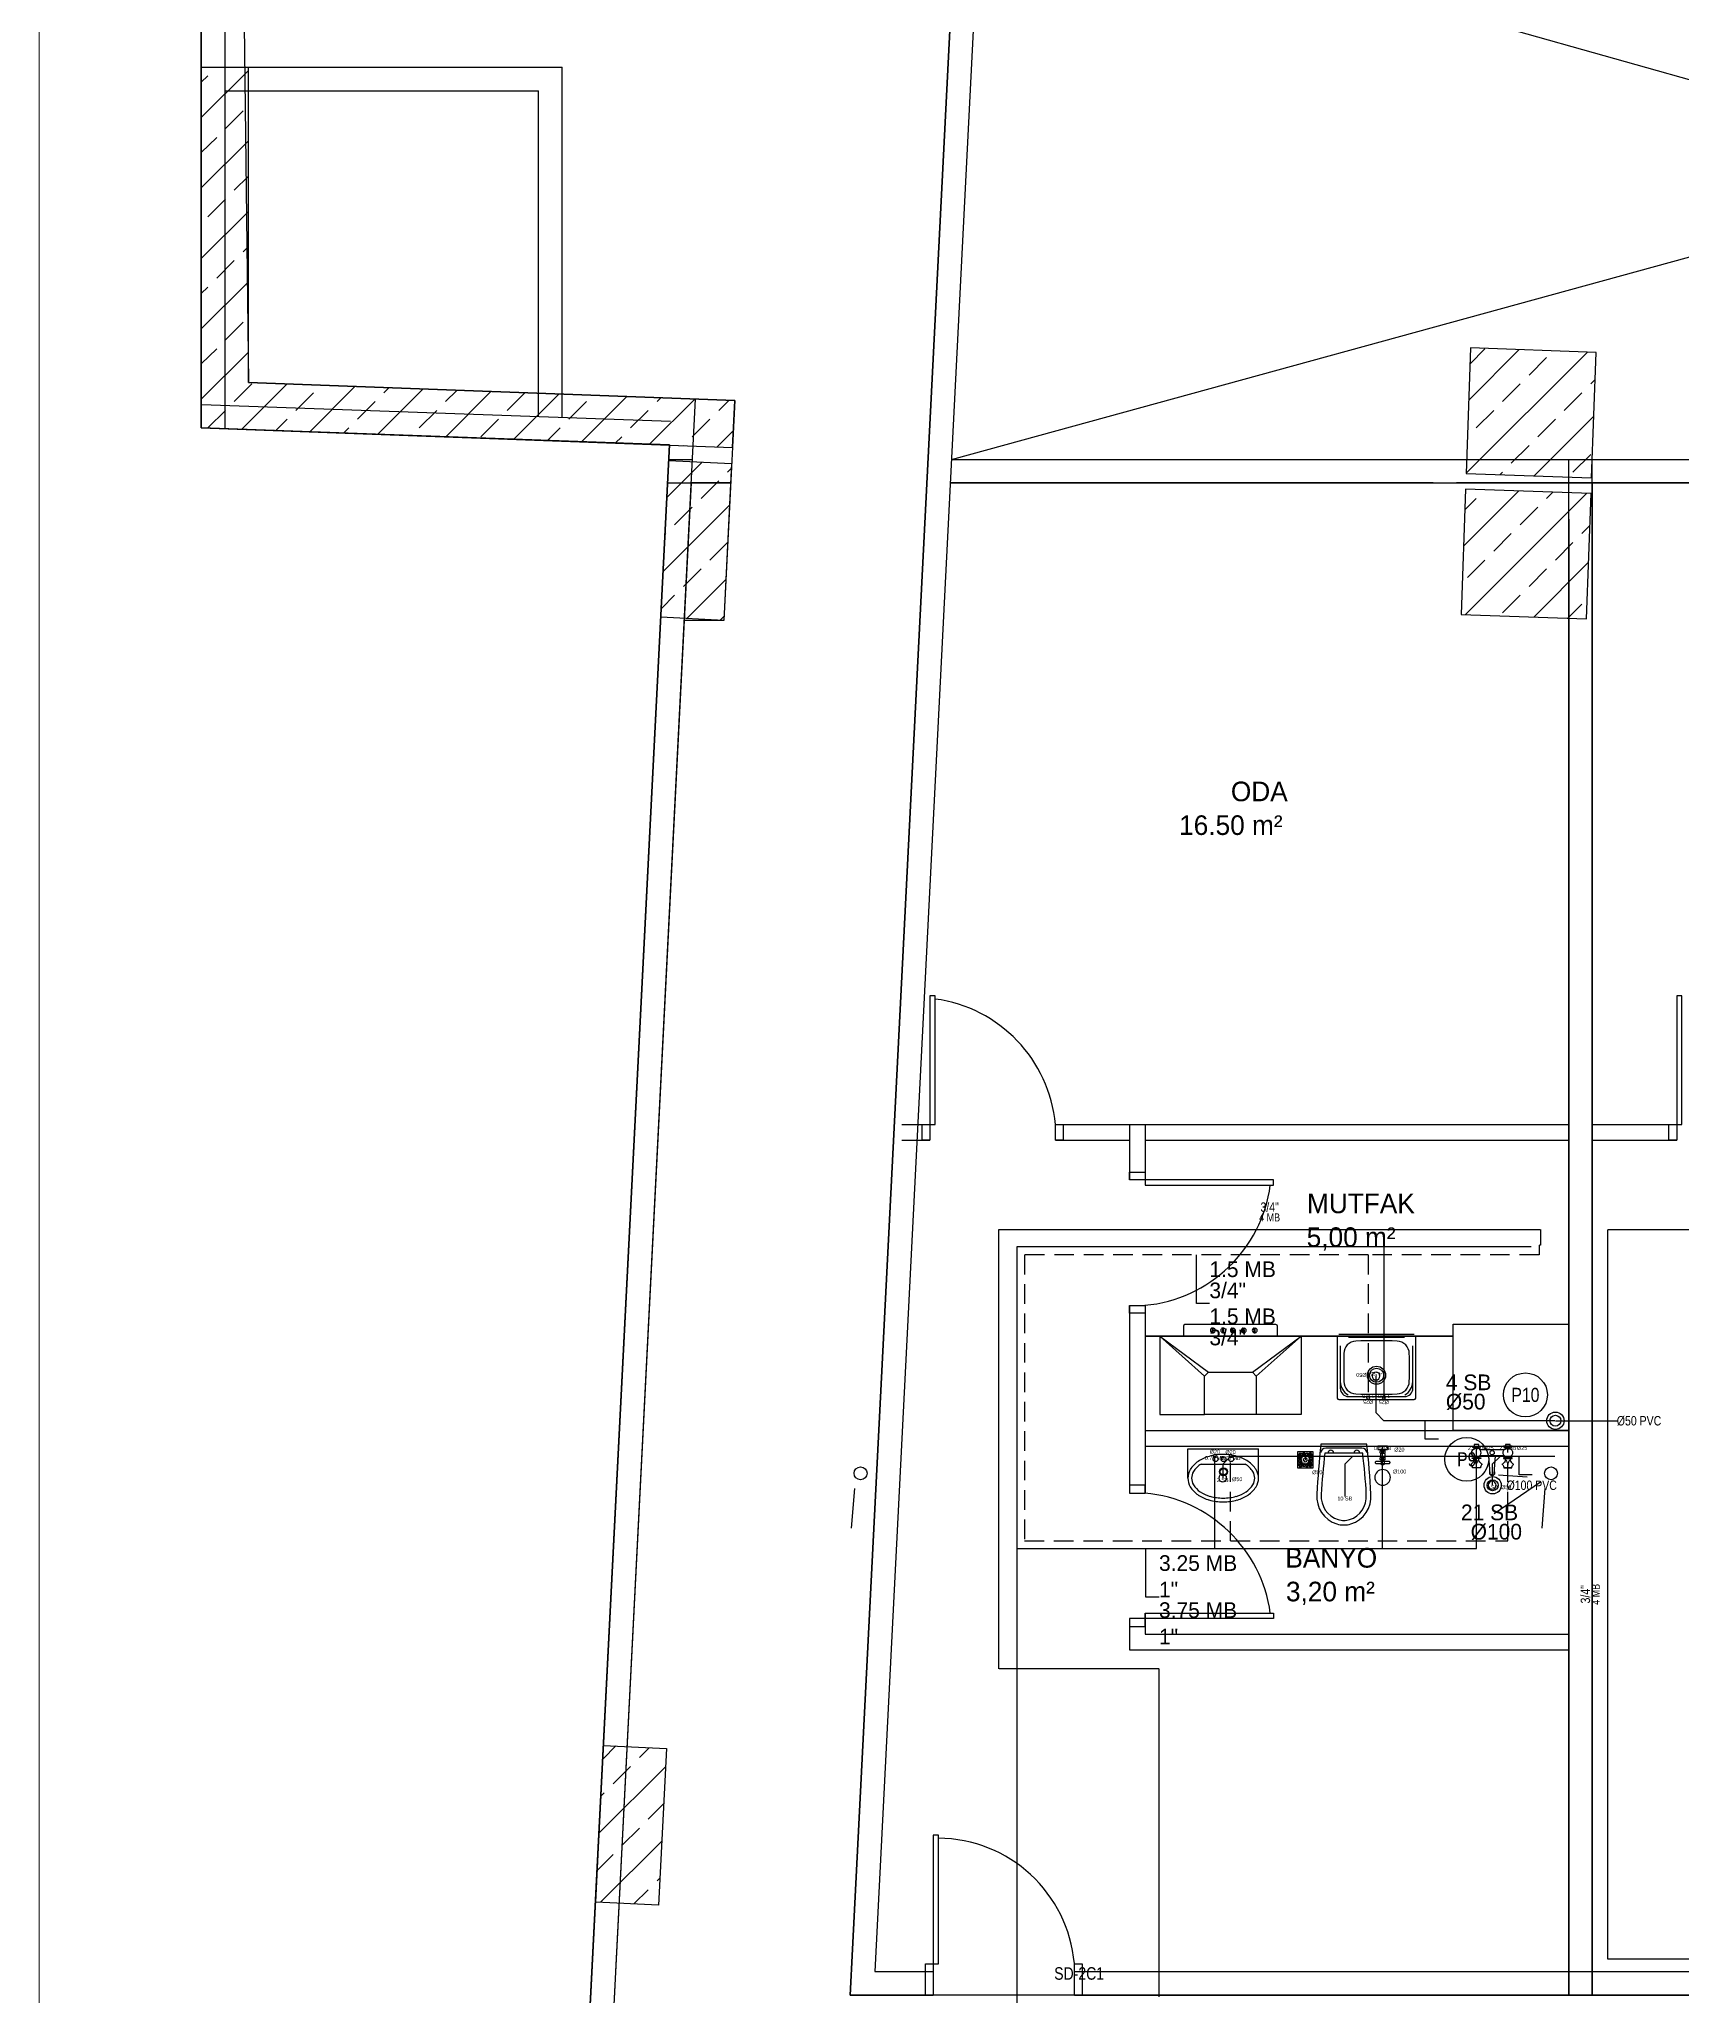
# Model space of a CAD drawing. Header units: centimetres. Extents: x 247996 to 315152, y -468471 to -440326.
# Drawn here: x 256625 to 257672, y -444081 to -442834 of the extents above; entities that cross this region are included whole.
import ezdxf
from ezdxf.enums import TextEntityAlignment as Align

# ---------------------------------------------------------------- set-up
doc = ezdxf.new("R2010")
doc.units = ezdxf.units.CM
doc.linetypes.add('0', pattern=[500, 500])
doc.linetypes.add('BASMA HATTI', pattern=[0.375, 0.25, -0.125])
for name, color, linetype, lineweight in [('SCOTT-ANTED', 144, 'CONTINUOUS', 0), ('SCOTT-MTY-PISSU-BORU-TAVANDAN', 6, 'PISSU HATTI', 30), ('SCOTT-MTY-PISSU-CAP', 211, 'CONTINUOUS', 30), ('SCOTT-MTY-SICAKSU-BORU', 1, 'BASMA HATTI', 30), ('SCOTT-MTY-SOGUKSU-BORU', 5, '0', 30), ('SCOTT-MTY-TEMIZSU-CAP', 101, 'CONTINUOUS', 30)]:
    doc.layers.add(name, color=color, linetype=linetype, lineweight=lineweight)
for name, color, linetype in [('SCOTT-MD-YUK-BIRIMI', 7, 'CONTINUOUS'), ('SCOTT-MKDU0', 50, 'CONTINUOUS'), ('SCOTT-MTY-PISSU-KOLON', 211, 'Continuous'), ('SCOTT-MTY-PISSU-KOLONNO', 211, 'Continuous'), ('SCOTT-MTY-SAYAC', 3, 'Continuous'), ('SCOTT-MTY-TEFRIS', 15, 'CONTINUOUS'), ('SCOTT-MTY-VANA', 1, 'Continuous'), ('SCOTT-MTY-YUK-BIRIMI', 7, 'CONTINUOUS')]:
    doc.layers.add(name, color=color, linetype=linetype)
doc.styles.add('CAP', font='wturkce.SHX', dxfattribs={"width": 0.65})
doc.styles.add('MtXpl_Comic_Sans_MS', font='comic.ttf')
doc.styles.add('MTY_CAP', font='wturkce.SHX', dxfattribs={"width": 0.65})
doc.styles.add('ROTAS', font='arial.ttf')
doc.linetypes.add('PISSU HATTI', pattern='A,0.5,0.5,["(",Standard,S=0.1,R=0,X=-0.01,Y=-0.036],-0.05', length=0.9)

# ---------------------------------------------------------------- blocks, each defined once
blk = doc.blocks.new('T-KOLON-P')
for radius in [5.5, 3.5]:
    blk.add_circle((0, 0), radius)
blk = doc.blocks.new('SUZGEC1')
at = {"layer": 'SCOTT-MTY-TEFRIS'}
blk.add_lwpolyline([(-5, -5), (-5, 5), (5, 5), (5, -5)], close=True, dxfattribs=at)
for points in [[(-4.3, 3.9), (-2, 1.5, 0.029484), (-2.2, 1.3), (-4.3, 2.5)], [(-2.5, 0.3), (-4.3, 0.3), (-4.3, 1.7), (-2.4, 0.7, 0.032775)], [(-3.9, 4.3), (-2.5, 4.3), (-1.3, 2.2, 0.029484), (-1.5, 2)], [(-0.7, 2.4, -0.032775), (-0.3, 2.5), (-0.3, 4.3), (-1.7, 4.3)], [(0.3, 2.5), (0.3, 4.3), (1.7, 4.3), (0.7, 2.4, 0.032775)], [(1.3, 2.2), (2.5, 4.3), (3.9, 4.3), (1.5, 2, 0.029484)], [(4.3, 3.9), (2, 1.5, -0.029484), (2.2, 1.3), (4.3, 2.5)], [(4.3, 0.3), (4.3, 1.7), (2.4, 0.7, -0.032775), (2.5, 0.3)], [(-2.5, -0.3), (-4.3, -0.3), (-4.3, -1.7), (-2.4, -0.7, -0.032775)], [(-4.3, -3.9), (-2, -1.5, -0.029484), (-2.2, -1.3), (-4.3, -2.5)], [(-3.9, -4.3), (-2.5, -4.3), (-1.3, -2.2, -0.029484), (-1.5, -2)], [(-0.3, -4.3), (-1.7, -4.3), (-0.7, -2.4, 0.032775), (-0.3, -2.5)], [(0.3, -2.5), (0.3, -4.3), (1.7, -4.3), (0.7, -2.4, -0.032775)], [(2.5, -4.3), (1.3, -2.2, 0.029484), (1.5, -2), (3.9, -4.3)], [(4.3, -2.5), (4.3, -3.9), (2, -1.5, 0.029484), (2.2, -1.3)], [(4.3, -0.3), (4.3, -1.7), (2.4, -0.7, 0.032775), (2.5, -0.3)]]:
    blk.add_lwpolyline(points, format="xyb", close=True, dxfattribs=at)
blk.add_circle((0, 0), 1.25, dxfattribs=at)
at = {"layer": 'SCOTT-MD-YUK-BIRIMI', "color": 6, "style": 'CAP'}
blk.add_attdef('PS', text='', height=2.5, dxfattribs=at).set_placement((0, 0), align=Align.CENTER)
blk.add_attdef('PSCP', (4.3, 6.7), '', height=2.5, dxfattribs=at)
blk = doc.blocks.new('EVIYE1')
at = {"layer": 'SCOTT-MTY-TEFRIS', "color": 6}
blk.add_circle((0, 15), 2.5, dxfattribs=at)
at = {"layer": 'SCOTT-MTY-TEFRIS', "color": 3, "ltscale": 10}
blk.add_circle((-5, 1), 1, dxfattribs=at)
at = {"layer": 'SCOTT-MTY-TEFRIS', "color": 1, "ltscale": 10}
blk.add_circle((5, 1), 1, dxfattribs=at)
at = {"layer": 'SCOTT-MD-YUK-BIRIMI', "color": 6, "style": 'CAP'}
blk.add_attdef('PS', text='', height=2.5, dxfattribs=at).set_placement((0, 15), align=Align.CENTER)
blk.add_attdef('PSCP', (6.1, 14.5), '', height=2.5, dxfattribs=at)
at = {"layer": 'SCOTT-MD-YUK-BIRIMI', "color": 3, "style": 'CAP'}
for tag, p in [('SO', (-5, 1)), ('SOCP', (-5, -3))]:
    blk.add_attdef(tag, text='', height=2.5, dxfattribs=at).set_placement(p, align=Align.CENTER)
at = {"layer": 'SCOTT-MD-YUK-BIRIMI', "color": 1, "style": 'CAP'}
for tag, p in [('SC', (5, 1)), ('SCCP', (5, -2.8))]:
    blk.add_attdef(tag, text='', height=2.5, dxfattribs=at).set_placement(p, align=Align.CENTER)
blk = doc.blocks.new('KLOZET1')
at = {"layer": 'SCOTT-MTY-TEFRIS', "color": 15}
blk.add_lwpolyline([(-3.9, 11.4, 0.414214), (-4.5, 10.8), (-4.5, 10.3, 0.414214), (-3.9, 9.7), (3.9, 9.7, 0.414214), (4.5, 10.3), (4.5, 10.8, 0.414214), (3.9, 11.4)], format="xyb", close=True, dxfattribs=at)
for points in [[(3, 0), (-3, 0), (-3, 2.3), (3, 2.3)], [(-0.8, 11.5), (0.8, 11.5), (0.8, 12), (-0.8, 12)], [(-0.8, 8.9), (0.8, 8.9), (0.8, 9.7), (-0.8, 9.7)]]:
    blk.add_lwpolyline(points, close=True, dxfattribs=at)
for points in [[(-1.6, 8.6), (-1.6, 7.5)], [(-1.6, 4.4), (-1.6, 3.4)], [(-1.3, 3.2), (-1.3, 2.3), (1.4, 2.3), (1.4, 3.2)], [(-1.2, 7.2), (-1.2, 4.8)], [(1.1, 8.9), (-1.1, 8.9)], [(-1.1, 7.3), (1.1, 7.3)], [(1.1, 4.7), (-1.1, 4.7)], [(-1.1, 3.1), (1.1, 3.1)], [(-0.5, 8.6), (-0.5, 7.5)], [(-0.5, 4.4), (-0.5, 3.4)], [(0.6, 8.6), (0.6, 7.5)], [(0.6, 4.4), (0.6, 3.4)], [(1.3, 4.8), (1.3, 5.2), (1.3, 7.2)], [(1.7, 8.6), (1.7, 7.5)], [(1.7, 4.4), (1.7, 3.4)]]:
    blk.add_lwpolyline(points, dxfattribs=at)
at = {"layer": 'SCOTT-MTY-TEFRIS', "color": 15, "elevation": 0}
for points in [[(-1, 10.3), (-1, 10.8, -0.414214), (-0.4, 11.4)], [(1, 10.3), (1, 10.8, 0.414214), (0.4, 11.4)]]:
    blk.add_lwpolyline(points, format="xyb", dxfattribs=at)
at = {"layer": 'SCOTT-MTY-TEFRIS', "color": 6}
blk.add_circle((0, 20), 5, dxfattribs=at)
at = {"layer": 'SCOTT-MTY-TEFRIS', "color": 15}
for centre, radius, start, end in [((-1.1, 8.1), 0.734, 41.7592, 138.241), ((-1.1, 8), 0.734, 221.7593, 318.2408), ((-1.1, 4), 0.734, 41.7592, 138.241), ((-1.1, 3.8), 0.734, 221.7593, 318.2408), ((-0.4, 10.3, 0), 0.641, 179.9998, 270.0001), ((0, 8.1), 0.734, 41.7592, 138.241), ((0, 8), 0.734, 221.7593, 318.2408), ((0, 4), 0.734, 41.7592, 138.241), ((0, 3.8), 0.734, 221.7593, 318.2408), ((0.4, 10.3, 0), 0.641, 270.0001, 0), ((1.1, 8.1), 0.734, 41.7592, 138.241), ((1.1, 8), 0.734, 221.7593, 318.2408), ((1.1, 4), 0.734, 41.7592, 138.241), ((1.1, 3.8), 0.734, 221.7593, 318.2408)]:
    blk.add_arc(centre, radius, start, end, dxfattribs=at)
at = {"layer": 'SCOTT-MD-YUK-BIRIMI', "color": 6, "style": 'CAP'}
blk.add_attdef('PS', text='', height=2.5, dxfattribs=at).set_placement((0, 20), align=Align.CENTER)
blk.add_attdef('PSCP', (6.6, 15.1), '', height=2.5, dxfattribs=at)
at = {"layer": 'SCOTT-MD-YUK-BIRIMI', "color": 3, "style": 'CAP'}
blk.add_attdef('SO', text='', height=2.5, dxfattribs=at).set_placement((0, 0.1), align=Align.CENTER)
blk.add_attdef('SOCP', (7.4, 1.1), '', height=2.5, dxfattribs=at)
blk = doc.blocks.new('LAVABO1')
at = {"layer": 'SCOTT-MTY-TEFRIS', "color": 6}
blk.add_circle((0, 15), 2.5, dxfattribs=at)
at = {"layer": 'SCOTT-MTY-TEFRIS', "color": 3, "ltscale": 10}
blk.add_circle((-5, 1), 1, dxfattribs=at)
at = {"layer": 'SCOTT-MTY-TEFRIS', "color": 1, "ltscale": 10}
blk.add_circle((5, 1), 1, dxfattribs=at)
at = {"layer": 'SCOTT-MD-YUK-BIRIMI', "color": 6, "style": 'CAP'}
blk.add_attdef('PS', text='', height=2.5, dxfattribs=at).set_placement((0, 15), align=Align.CENTER)
blk.add_attdef('PSCP', (6.1, 14.5), '', height=2.5, dxfattribs=at)
at = {"layer": 'SCOTT-MD-YUK-BIRIMI', "color": 3, "style": 'CAP'}
for tag, p in [('SO', (-5, 1)), ('SOCP', (-5, -3))]:
    blk.add_attdef(tag, text='', height=2.5, dxfattribs=at).set_placement(p, align=Align.CENTER)
at = {"layer": 'SCOTT-MD-YUK-BIRIMI', "color": 1, "style": 'CAP'}
for tag, p in [('SC', (5, 1)), ('SCCP', (5, -2.8))]:
    blk.add_attdef(tag, text='', height=2.5, dxfattribs=at).set_placement(p, align=Align.CENTER)
blk = doc.blocks.new('DUS TEKNESI1')
at = {"layer": 'SCOTT-MTY-TEFRIS'}
for points in [[(-10, 13.9), (-10, 12.2, -0.146062), (-11.3, 8.9, 0.113221), (-13.3, 11.5, -0.416893), (-13.3, 12)], [(-6.7, 12, -0.17585), (-7.5, 13.9), (-12.5, 13.9, -0.17585), (-13.3, 12)], [(0, 18.4), (-0.6, 18.4, 0.391322), (-1.3, 17.8), (-2.2, 6.3)], [(0, 18.4), (0.6, 18.4, -0.391322), (1.3, 17.8), (2.2, 6.3)], [(6.7, 12, 0.17585), (7.5, 13.9), (12.5, 13.9, 0.17585), (13.3, 12)], [(10, 13.9), (10, 12.2, 0.146062), (11.3, 8.9, -0.113221), (13.3, 11.5)], [(-12.8, 0.5), (-12.8, 0), (-10, 0), (-7.2, 0), (-7.2, 0.5, 0.153746), (-12.8, 0.5), (-10, 0.5), (-7.2, 0.5)], [(-8.6, 6.9, -0.601952), (-8.6, 1.6), (-8.6, 0.8)], [(8.6, 6.9, 0.601952), (8.6, 1.6), (11.4, 1.6, 0.601952), (11.4, 6.9)], [(12.8, 0.5), (12.8, 0), (10, 0), (7.2, 0), (7.2, 0.5, -0.153746), (12.8, 0.5), (10, 0.5), (7.2, 0.5)]]:
    blk.add_lwpolyline(points, format="xyb", dxfattribs=at)
for points in [[(-12.8, 7.5), (-10, 7.5), (-7.2, 7.5), (-7.2, 8), (-10, 8), (-12.8, 8)], [(-8.6, 0), (-8.6, -1), (-11.4, -1), (-11.4, 0)], [(12.8, 7.5), (10, 7.5), (7.2, 7.5), (7.2, 8), (10, 8), (12.8, 8)], [(11.4, 0), (11.4, -1), (8.6, -1), (8.6, 0)]]:
    blk.add_lwpolyline(points, close=True, dxfattribs=at)
for points in [[(-11.6, 9.5), (-11.6, 8)], [(-11.4, 7.5), (-11.4, 6.9), (-8.6, 6.9)], [(-8.6, 1.6), (-11.4, 1.6), (-11.4, 0.8)], [(-8.6, 7.5), (-8.6, 6.9)], [(-8.4, 9.5), (-8.4, 8)], [(7.8, 6.3), (-7.8, 6.3)], [(-7.8, 2.3), (7.8, 2.3)], [(8.4, 9.5), (8.4, 8)], [(11.4, 7.5), (11.4, 6.9), (8.6, 6.9)], [(8.6, 7.5), (8.6, 6.9)], [(8.6, 1.6), (8.6, 0.8)], [(11.4, 1.6), (11.4, 0.8)], [(11.6, 9.5), (11.6, 8)]]:
    blk.add_lwpolyline(points, dxfattribs=at)
at = {"layer": 'SCOTT-MTY-TEFRIS', "color": 6}
blk.add_circle((0, 25), 2.5, dxfattribs=at)
at = {"layer": 'SCOTT-MTY-TEFRIS'}
for centre, radius, start, end in [((-10, 2.2), 11.8, 79.4131, 100.5868), ((0, 17.2), 1.6, 330.6975, 209.3026), ((10, 2.2), 11.8, 79.4131, 100.5868), ((-10, 4.3), 2.96, 117.9084, 242.0919), ((-3.8, 12.8), 6.25, 185.208, 218.4476), ((-2, 5.9), 7.27, 130.2551, 156.0938), ((-6.9, 11.7), 0.344, 310.5655, 41.0891), ((0, 4.3), 1.37, 90.0002, 270.0001), ((0, 4.3), 1.37, 270.0001, 90.0002), ((6.9, 11.7), 0.344, 138.9108, 229.4346), ((2, 5.9), 7.27, 23.9063, 49.7447), ((3.8, 12.8), 6.25, 321.5525, 354.7921), ((13.1, 11.7), 0.344, 310.5655, 41.0891)]:
    blk.add_arc(centre, radius, start, end, dxfattribs=at)
at = {"layer": 'SCOTT-MD-YUK-BIRIMI', "color": 6, "style": 'CAP'}
blk.add_attdef('PS', text='', height=2.5, dxfattribs=at).set_placement((0, 25), align=Align.CENTER)
blk.add_attdef('PSCP', (5.6, 25), '', height=2.5, dxfattribs=at)
at = {"layer": 'SCOTT-MD-YUK-BIRIMI', "color": 3, "style": 'CAP'}
blk.add_attdef('SO', text='', height=2.5, dxfattribs=at).set_placement((-10, 0), align=Align.CENTER)
blk.add_attdef('SOCP', (-5.6, 0), '', height=2.5, dxfattribs=at)
at = {"layer": 'SCOTT-MD-YUK-BIRIMI', "color": 1, "style": 'CAP'}
blk.add_attdef('SC', text='', height=2.5, dxfattribs=at).set_placement((10, 0), align=Align.CENTER)
blk.add_attdef('SCCP', (15.9, 0), '', height=2.5, dxfattribs=at)
blk = doc.blocks.new('MTY-PIS SU CAP SB')
at = {"layer": 'SCOTT-MTY-PISSU-CAP'}
for p, q in [((0.83, 1.17), (0, 1.17)), ((0, 1.17), (0, 0))]:
    blk.add_line(p, q, dxfattribs=at)
at = {"layer": 'SCOTT-MTY-PISSU-CAP', "style": 'MTY_CAP', "width": 0.65}
blk.add_attdef('PSCP', text='', height=1, dxfattribs=at).set_placement((0.83, 1.79), align=Align.MIDDLE_LEFT)
at = {"layer": 'SCOTT-MTY-YUK-BIRIMI', "color": 211, "style": 'MTY_CAP', "width": 0.65}
blk.add_attdef('PS', text='', height=1, dxfattribs=at).set_placement((0.83, 0.57), align=Align.MIDDLE_LEFT)
blk = doc.blocks.new('MTY-TEMIZ SU CAP MB')
at = {"layer": 'SCOTT-MTY-TEMIZSU-CAP'}
for p, q in [((0.83, 3.1), (0, 3.1)), ((0, 3.1), (0, 0))]:
    blk.add_line(p, q, dxfattribs=at)
at = {"layer": 'SCOTT-MTY-TEMIZSU-CAP', "style": 'MTY_CAP', "width": 0.65}
for tag, p in [('SOCP', (0.83, 5.42)), ('SCCP', (0.83, 2.42))]:
    blk.add_attdef(tag, text='', height=1, dxfattribs=at).set_placement(p, align=Align.MIDDLE_LEFT)
at = {"layer": 'SCOTT-MTY-YUK-BIRIMI', "color": 101, "style": 'MTY_CAP', "width": 0.65}
for tag, p in [('SO', (0.83, 3.92)), ('SC', (0.83, 0.92))]:
    blk.add_attdef(tag, text='', height=1, dxfattribs=at).set_placement(p, align=Align.MIDDLE_LEFT)

msp = doc.modelspace()

# ---------------------------------------------------------------- linework, layer by layer
at = {"layer": 'SCOTT-ANTED'}
msp.add_line((256625.4, -440326.5), (256625.4, -447826.5), dxfattribs=at)
at = {"layer": 'SCOTT-MKDU0', "color": 8, "ltscale": 0.03}
for p, q in [((256728.6, -440508.2), (256728.6, -443082.1)), ((256728.6, -443082.1), (256728.6, -440508.2)), ((256743.6, -440523.2), (256743.6, -443082.1)), ((256743.8, -441742.1), (256758.7, -443053.2)), ((257210.5, -442732.1), (257142.1, -444081)), ((257142.1, -444081), (257210.5, -442732.1)), ((257225.5, -442732.1), (257157.9, -444066)), ((257206.8, -443102.1), (258555.5, -442732.1)), ((258535.2, -443102.1), (257225.5, -442732.9)), ((256758.7, -442852.3), (256728.7, -442852.3)), ((256728.7, -442852.3), (256728.7, -443082.1)), ((256728.7, -442884.2), (256758.7, -442854.2)), ((256728.7, -442861.7), (256732.9, -442857.6)), ((256743.6, -442852.1), (256958.6, -442852.1)), ((256758.7, -443053.2), (256758.7, -442852.3)), ((256958.6, -443075.3), (256958.6, -442852.1)), ((256743.6, -442867.1), (256943.6, -442867.1)), ((256943.6, -443074.8), (256943.6, -442867.1)), ((256744.1, -442891.3), (256755.3, -442880)), ((256728.7, -442906.6), (256738.5, -442896.9)), ((256728.7, -442929.1), (256758.7, -442899.1)), ((256749.7, -442930.5), (256758.7, -442921.5)), ((256728.7, -442974), (256758.7, -442944)), ((256732.9, -442947.4), (256744.1, -442936.2)), ((256755.3, -442969.8), (256758.7, -442966.4)), ((256738.5, -442986.7), (256749.7, -442975.4)), ((256728.7, -443018.9), (256758.7, -442988.9)), ((256728.7, -442996.4), (256732.9, -442992.3)), ((256744.1, -443026), (256755.3, -443014.7)), ((256728.7, -443041.3), (256738.5, -443031.6)), ((257537.6, -443031), (257534.7, -443111)), ((257536.4, -443064.4), (257568.6, -443032.1)), ((257537.2, -443041.1), (257546.7, -443031.6)), ((257617.5, -443033.9), (257537.6, -443031)), ((256728.7, -443063.8), (256758.7, -443033.8)), ((257534.7, -443110.9), (257612, -443033.7)), ((257574.8, -443048.4), (257586, -443037.2)), ((257614.6, -443113.8), (257617.5, -443033.9)), ((256749.7, -443065.2), (256760.9, -443054)), ((256754.4, -443083.1), (256783.3, -443054.1)), ((257068.7, -443064.6), (256758.7, -443053.2)), ((256758.7, -443053.2), (257068.7, -443064.6)), ((256797.7, -443084.7), (256826.6, -443055.7)), ((256841, -443086.3), (256869.9, -443057.3)), ((256845.1, -443059.6), (256848.3, -443056.5)), ((257557.9, -443065.2), (257569.2, -443054)), ((257614.1, -443054), (257616.9, -443051.2)), ((256729.1, -443067.1), (257027.8, -443077.8)), ((256789, -443070.9), (256800.2, -443059.6)), ((256828.3, -443076.5), (256839.5, -443065.2)), ((256884.3, -443087.9), (256913.2, -443058.9)), ((256884.4, -443065.2), (256891.6, -443058.1)), ((257043.5, -443063.7), (256920.6, -445487.2)), ((256923.7, -443070.9), (256934.9, -443059.7)), ((256927.6, -443089.4), (256956.5, -443060.5)), ((256963, -443076.5), (256974.2, -443065.2)), ((256970.9, -443091), (256999.8, -443062.1)), ((257014.2, -443092.6), (257043.1, -443063.7)), ((257019.1, -443065.2), (257021.5, -443062.9)), ((257058.4, -443070.9), (257064.8, -443064.5)), ((257068.7, -443064.6), (257061.6, -443204.7)), ((257067.2, -443094.6), (257068.7, -443064.6)), ((257597.2, -443070.9), (257608.4, -443059.6)), ((256728.6, -443082.1), (257027, -443092.8)), ((257027, -443092.8), (256728.6, -443082.1)), ((256728.7, -443082.1), (257067.2, -443094.6)), ((256732.9, -443082.1), (256744.1, -443070.9)), ((256776, -443083.9), (256783.4, -443076.5)), ((256819.3, -443085.5), (256822.7, -443082.1)), ((256867.6, -443082.1), (256878.8, -443070.9)), ((256906.9, -443087.7), (256918.1, -443076.5)), ((256949.2, -443090.2), (256957.4, -443082.1)), ((257002.3, -443082.1), (257013.5, -443070.9)), ((257041.6, -443087.7), (257052.8, -443076.5)), ((257541.1, -443082.1), (257552.3, -443070.9)), ((257578, -443112.5), (257616, -443074.5)), ((257580.4, -443087.7), (257591.6, -443076.5)), ((257027, -443092.8), (256840, -446781.3)), ((256840, -446781.3), (257027, -443092.8)), ((256992.5, -443091.8), (256996.7, -443087.7)), ((257035.8, -443093.4), (257036, -443093.3)), ((257057.5, -443094.2), (257067.7, -443084)), ((257563.5, -443104.5), (257574.8, -443093.3)), ((257021.6, -443202.7), (257026.7, -443102.8)), ((257025.5, -443126.2), (257047.9, -443103.9)), ((257026.5, -443102.1), (257041.7, -443102.1)), ((257026.7, -443102.8), (257066.6, -443104.8)), ((257066.6, -443104.8), (257061.6, -443204.7)), ((257206.8, -443102.1), (258560, -443102.1)), ((257600.1, -444081), (257600.1, -443102.1)), ((257602.8, -443110.2), (257614.1, -443098.9)), ((257615.1, -444081), (257615.1, -443102.1)), ((257040.8, -443117.1), (256992.7, -444066)), ((257025.8, -443117.1), (257066, -443117.1)), ((257066, -443117.1), (257040.8, -443117.1)), ((257047.2, -443127), (257058.4, -443115.8)), ((257064, -443110.2), (257066.5, -443107.7)), ((257206, -443117.1), (258560.2, -443117.1)), ((257513.6, -443117.1), (257206, -443117.1)), ((258023.6, -443117.1), (257528.6, -443117.1)), ((257534.7, -443111), (257614.6, -443113.8)), ((257556.4, -443111.7), (257557.9, -443110.2)), ((257600.1, -444066), (257600.1, -443117.1)), ((257615.1, -443117.1), (257615.1, -444066)), ((257023.1, -443173.5), (257065.3, -443131.3)), ((257534.3, -443121), (257531.5, -443200.9)), ((257533, -443157.5), (257568.4, -443122.2)), ((257533.9, -443134.2), (257541.1, -443127)), ((257614.3, -443123.8), (257534.3, -443121)), ((257534.4, -443201), (257611.7, -443123.7)), ((257586, -443127), (257590, -443122.9)), ((257611.4, -443203.8), (257614.3, -443123.8)), ((257030.3, -443143.8), (257041.6, -443132.6)), ((257569.2, -443143.8), (257580.4, -443132.6)), ((257600.1, -443140.2), (257600.1, -444081)), ((257600.1, -443140.2), (257600.1, -444081)), ((257608.4, -443149.4), (257613.5, -443144.3)), ((257615.1, -443140.2), (257615.1, -444081)), ((257615.1, -443140.2), (257615.1, -444081)), ((257024.3, -443149.9), (257024.7, -443149.4)), ((257052.8, -443166.3), (257064, -443155.1)), ((257552.3, -443160.7), (257563.5, -443149.4)), ((257591.6, -443166.3), (257602.8, -443155.1)), ((257535.5, -443177.5), (257546.7, -443166.3)), ((257577.8, -443202.6), (257612.7, -443167.6)), ((257036, -443183.1), (257047.2, -443171.9)), ((257038, -443203.5), (257062.9, -443178.6)), ((257574.8, -443183.1), (257586, -443171.9)), ((257021.9, -443197.2), (257030.3, -443188.7)), ((257557.9, -443200), (257569.2, -443188.7)), ((257599.5, -443203.3), (257608.4, -443194.3)), ((257036.4, -443204.7), (256855.6, -446770.5)), ((257061.6, -443204.7), (257021.6, -443202.7)), ((257061.6, -443204.7), (257036.4, -443204.7)), ((257059.4, -443204.6), (257061.7, -443202.3)), ((257531.5, -443200.9), (257611.4, -443203.8)), ((257175.1, -443526), (257196.3, -443526)), ((257273, -443526), (257330.1, -443526)), ((257320.1, -443526), (257320.1, -443561.4)), ((257330.1, -443526), (257330.1, -443564.7)), ((257330.1, -443526.1), (257600.1, -443526.1)), ((257615.1, -443526), (257672.2, -443526)), ((257175.1, -443536), (257193, -443536)), ((257273, -443536), (257320.1, -443536)), ((257330.1, -443536.1), (257600.1, -443536.1)), ((257615.1, -443536), (257668.9, -443536)), ((257320.1, -443641.4), (257320.1, -443761)), ((257330.1, -443641.4), (257330.1, -443761)), ((257354.5, -443654.6), (257354.5, -443660.9)), ((257413.5, -443653.6), (257355.5, -443653.6)), ((257373, -443656.3), (257373, -443655.8)), ((257373.6, -443655.8), (257373, -443655.8)), ((257373.6, -443656.3), (257373.6, -443655.8)), ((257379.6, -443656.3), (257379.6, -443655.8)), ((257380.2, -443655.8), (257379.6, -443655.8)), ((257380.2, -443656.3), (257380.2, -443655.8)), ((257385.7, -443656.3), (257385.7, -443655.8)), ((257385.7, -443655.8), (257386.3, -443655.8)), ((257386.3, -443656.3), (257386.3, -443655.8)), ((257392.7, -443656.3), (257392.7, -443655.8)), ((257392.7, -443655.8), (257393.3, -443655.8)), ((257393.3, -443656.3), (257393.3, -443655.8)), ((257399.7, -443656.3), (257399.7, -443655.8)), ((257399.7, -443655.8), (257400.3, -443655.8)), ((257400.3, -443656.3), (257400.3, -443655.8)), ((257414.5, -443660.9), (257414.5, -443654.6)), ((257526.4, -443721), (257526.4, -443653.3)), ((257526.4, -443653.3), (257600.1, -443653.3)), ((257600.1, -443653.3), (257600.1, -443721)), ((257330.1, -443661), (257526.4, -443661)), ((257526.4, -443661), (257330.1, -443661)), ((257526.4, -443661), (257330.1, -443661)), ((257368, -443686.4), (257339.5, -443660.9)), ((257339.5, -443660.9), (257370.5, -443683.9)), ((257429.5, -443660.9), (257339.5, -443660.9)), ((257339.5, -443660.9), (257339.5, -443710.9)), ((257373, -443658.9), (257373, -443656.3)), ((257373, -443658.9), (257373.6, -443658.9)), ((257373.6, -443658.9), (257373.6, -443656.3)), ((257379.6, -443658.9), (257379.6, -443656.3)), ((257379.6, -443658.9), (257380.2, -443658.9)), ((257380.2, -443658.9), (257380.2, -443656.3)), ((257385.7, -443658.9), (257385.7, -443656.3)), ((257385.7, -443658.9), (257386.3, -443658.9)), ((257386.3, -443658.9), (257386.3, -443656.3)), ((257392.7, -443658.9), (257392.7, -443656.3)), ((257392.7, -443658.9), (257393.3, -443658.9)), ((257393.3, -443658.9), (257393.3, -443656.3)), ((257398.5, -443683.9), (257429.5, -443660.9)), ((257399.7, -443658.9), (257399.7, -443656.3)), ((257399.7, -443658.9), (257400.3, -443658.9)), ((257400.3, -443658.9), (257400.3, -443656.3)), ((257429.5, -443660.9), (257401, -443686.4)), ((257429.5, -443660.9), (257429.5, -443710.9)), ((257452.6, -443660.9), (257452.6, -443700.4)), ((257501.6, -443659.9), (257453.6, -443659.9)), ((257454.5, -443667.1), (257454.5, -443694.2)), ((257495.5, -443661.8), (257459.8, -443661.8)), ((257500.8, -443694.2), (257500.8, -443667.1)), ((257502.6, -443700.4), (257502.6, -443660.9)), ((257453.6, -443701.4), (257501.6, -443701.4)), ((257459.8, -443699.5), (257495.5, -443699.5)), ((257339.5, -443710.9), (257368, -443710.9)), ((257429.5, -443710.9), (257401, -443710.9)), ((257330.1, -443721), (257600.1, -443721)), ((257600.1, -443721), (257526.4, -443721)), ((257330.1, -443731), (257600.1, -443731)), ((257330.1, -443741), (257330.1, -443761)), ((257357.4, -443732.8), (257402.4, -443732.8)), ((257357.4, -443751.5), (257357.4, -443732.8)), ((257365.8, -443742.5), (257393.9, -443742.5)), ((257402.4, -443751.5), (257402.4, -443732.8)), ((257582.1, -443754.1), (257552.5, -443774.3)), ((257573.7, -443750.9), (257555.3, -443749.5)), ((257144.9, -443758), (257142.9, -443783.4)), ((257584.9, -443758), (257582.9, -443783.4)), ((257320.1, -443841), (257320.1, -443861)), ((257330.1, -443837.6), (257330.1, -443851)), ((257330.1, -443837.6), (257330.1, -443851)), ((257330.1, -443851), (257600.1, -443851)), ((257320.1, -443861), (257600.1, -443861)), ((257600.1, -443861), (257600.1, -444081)), ((257615.1, -443861), (257615.1, -444081)), ((256980.1, -444021.7), (256985.1, -443921.8)), ((256984.7, -443930.3), (256992.8, -443922.2)), ((256985.1, -443921.8), (257025.1, -443923.9)), ((257007.9, -443929.6), (257014.2, -443923.3)), ((257025.1, -443923.9), (257020, -444023.7)), ((256982.3, -443977.6), (257024.5, -443935.5)), ((256991.1, -443946.4), (257002.3, -443935.2)), ((256983.5, -443954), (256985.4, -443952.1)), ((257013.5, -443968.9), (257023.3, -443959.1)), ((256996.7, -443985.7), (257007.9, -443974.5)), ((257600.1, -443971), (257600.1, -444081)), ((257615.1, -443971), (257615.1, -444081)), ((256981.1, -444001.3), (256991.1, -443991.3)), ((256983, -444021.8), (257022.1, -443982.8)), ((257004.4, -444022.9), (257013.5, -444013.8)), ((257019.1, -444008.2), (257020.9, -444006.4)), ((257020, -444023.7), (256980.1, -444021.7)), ((256992.7, -444066), (256992.8, -444066)), ((257157.9, -444066), (257195.1, -444066)), ((257157.9, -444066), (257195.1, -444066)), ((257285.1, -444066), (257960.5, -444066)), ((257285.1, -444066), (257513.6, -444066)), ((257528.6, -444066), (257960.5, -444066)), ((257142.1, -444081), (257195.1, -444081)), ((257960.5, -444081), (257142.1, -444081)), ((257175.1, -444081), (257195.1, -444081)), ((257285.1, -444081), (257960.5, -444081)), ((257285.1, -444081), (257600.1, -444081)), ((257600.1, -444081), (257490.1, -444081))]:
    msp.add_line(p, q, dxfattribs=at)
for points in [[(257193, -443526), (257196.3, -443526), (257196.3, -443444.1), (257193, -443444.1)], [(257668.9, -443526), (257672.2, -443526), (257672.2, -443444.1), (257668.9, -443444.1)], [(257330.1, -443561.4), (257330.1, -443564.7), (257411.9, -443564.7), (257411.9, -443561.4)], [(257330.1, -443841), (257330.1, -443837.6), (257411.9, -443837.6), (257411.9, -443841)], [(257195.1, -444061), (257198.4, -444061), (257198.4, -443979.1), (257195.1, -443979.1)], [(257195.1, -444061), (257198.4, -444061), (257198.4, -443979.1), (257195.1, -443979.1)], [(257195.1, -444061), (257198.4, -444061), (257198.4, -443979.1), (257195.1, -443979.1)]]:
    msp.add_lwpolyline(points, close=True, dxfattribs=at)
for points in [[(257193, -443536), (257188, -443536), (257188, -443526), (257193, -443526), (257193, -443536)], [(257278, -443536), (257273, -443536), (257273, -443526), (257278, -443526), (257278, -443536)], [(257668.9, -443536), (257663.9, -443536), (257663.9, -443526), (257668.9, -443526), (257668.9, -443536)], [(257320.1, -443561.4), (257320.1, -443556.4), (257330.1, -443556.4), (257330.1, -443561.4), (257320.1, -443561.4)], [(257320.1, -443646.4), (257320.1, -443641.4), (257330.1, -443641.4), (257330.1, -443646.4), (257320.1, -443646.4)], [(257320.1, -443756), (257320.1, -443761), (257330.1, -443761), (257330.1, -443756), (257320.1, -443756)], [(257320.1, -443841), (257320.1, -443846), (257330.1, -443846), (257330.1, -443841), (257320.1, -443841)], [(257195.1, -444081), (257190.1, -444081), (257190.1, -444061), (257195.1, -444061), (257195.1, -444081)], [(257195.1, -444081), (257190.1, -444081), (257190.1, -444061), (257195.1, -444061), (257195.1, -444081)], [(257195.1, -444081), (257190.1, -444081), (257190.1, -444061), (257195.1, -444061), (257195.1, -444081)], [(257290.1, -444081), (257285.1, -444081), (257285.1, -444061), (257290.1, -444061), (257290.1, -444081)], [(257290.1, -444081), (257285.1, -444081), (257285.1, -444061), (257290.1, -444061), (257290.1, -444081)], [(257290.1, -444081), (257285.1, -444081), (257285.1, -444061), (257290.1, -444061), (257290.1, -444081)]]:
    msp.add_lwpolyline(points, dxfattribs=at)
for points in [[(257442.2, -443729.9, 0.01664), (257439.6, -443761.7, 0.351622), (257452.3, -443780.7, 0.068714), (257456.8, -443781.3, 0.068714), (257461.2, -443780.7, 0.351622), (257474, -443761.7, 0.01664), (257471.4, -443729.9)], [(257444.7, -443735.5, 0.016866), (257442.4, -443761.9, 0.351778), (257453.2, -443777.9, 0.068022), (257456.8, -443778.4, 0.068022), (257460.4, -443777.9, 0.351778), (257471.1, -443761.9, 0.016866), (257468.8, -443735.5)]]:
    msp.add_lwpolyline(points, format="xyb", close=True, dxfattribs=at)
msp.add_lwpolyline([(257471.6, -443735.4, 0.389191), (257468.3, -443732.3), (257456.8, -443732.3), (257445.2, -443732.3, 0.389191), (257441.9, -443735.4, 0.389191)], format="xyb", dxfattribs=at)
for centre, radius in [((257375, -443739.4), 1.56), ((257380.1, -443739.4), 1.56), ((257385, -443739.4), 1.56), ((257148.8, -443748.4, 51), 4.14), ((257380.1, -443747.4), 2.52), ((257380.1, -443747.4), 2.12), ((257588.8, -443748.4, 51), 4.14)]:
    msp.add_circle(centre, radius, dxfattribs=at)
for centre, radius, start, end in [((257184.5, -443534.2), 88.9, 5.3081, 82.3253), ((257321.8, -443552.8), 88.9, 275.3081, 352.3253), ((257355.5, -443654.6), 1, 90, 180), ((257373.3, -443657.3), 1.54, 100.5379, 259.4246), ((257373.3, -443657.3), 1.54, 282.6233, 77.3765), ((257379.9, -443657.3), 1.54, 100.5379, 259.4246), ((257379.9, -443657.3), 1.54, 282.6233, 77.3765), ((257386, -443657.3), 1.54, 100.5379, 259.4246), ((257386, -443657.3), 1.54, 282.6233, 77.3765), ((257393, -443657.3), 1.54, 100.5379, 259.4246), ((257393, -443657.3), 1.54, 282.6233, 77.3765), ((257400, -443657.3), 1.54, 100.5379, 259.4246), ((257400, -443657.3), 1.54, 282.6233, 77.3765), ((257413.5, -443654.6), 1, 0, 90), ((257373.5, -443755.1), 17.2, 123.8347, 148.2866), ((257373.5, -443755.1), 14.8, 121.3767, 148.2866), ((257377.4, -443760.8), 24.1, 105.5176, 123.8347), ((257379.9, -443769.9), 33.5, 90, 105.5176), ((257379.9, -443769.9), 33.5, 74.4824, 90), ((257382.4, -443760.8), 24.1, 56.1653, 74.4824), ((257386.2, -443755.1), 14.8, 31.7134, 58.6233), ((257386.2, -443755.1), 17.2, 31.7134, 56.1653), ((257448.5, -443735.5), 1.78, 0, 180), ((257465.1, -443735.5), 1.78, 0, 180), ((257367.7, -443751.5), 10.3, 148.2866, 180), ((257367.7, -443751.5), 10.3, 180, 211.7134), ((257367.7, -443751.5), 7.93, 148.2866, 180), ((257367.7, -443751.5), 7.93, 180, 211.7134), ((257373.5, -443747.9), 14.8, 211.7134, 236.1653), ((257386.2, -443747.9), 14.8, 303.8347, 328.2866), ((257392.1, -443751.5), 7.93, 0, 31.7134), ((257392.1, -443751.5), 7.93, 328.2866, 0), ((257392.1, -443751.5), 10.3, 0, 31.7134), ((257392.1, -443751.5), 10.3, 328.2866, 0), ((257321.8, -443849.5), 88.9, 7.6747, 84.6919), ((257373.5, -443747.9), 17.2, 211.7134, 236.1653), ((257377.4, -443742.2), 24.1, 236.1653, 254.4824), ((257377.4, -443742.2), 21.7, 236.1653, 254.4824), ((257379.9, -443733.1), 33.5, 254.4824, 270), ((257379.9, -443733.1), 31.1, 254.4824, 270), ((257379.9, -443733.1), 31.1, 270, 285.5176), ((257379.9, -443733.1), 33.5, 270, 285.5176), ((257382.4, -443742.2), 21.7, 285.5176, 303.8347), ((257382.4, -443742.2), 24.1, 285.5176, 303.8347), ((257386.2, -443747.9), 17.2, 303.8347, 328.2866), ((257197.8, -444068.6), 87.6, 5.0191, 89.6313), ((257197.8, -444068.6), 87.6, 5.0191, 89.6313), ((257197.8, -444068.6), 87.6, 5.0191, 89.6313)]:
    msp.add_arc(centre, radius, start, end, dxfattribs=at)
for centre, major_axis, start_param, end_param in [((257464.7, -443672.2), (5.66, -5.66), 2.395934, 3.900021), ((257477.6, -443996.2), (332.3, 0), 1.531058, 1.610536), ((257490.5, -443672.2), (5.66, -5.66), 0.812368, 2.316455), ((257788.9, -443680.9), (-234.9, -234.9), 5.470817, 5.524757), ((257477.6, -443685.9), (-4.07, -4.07), 3.926991, 10.210176), ((257166.4, -443680.9), (234.9, -234.9), 0.758428, 0.812368), ((257464.6, -443689.7), (-7.14, -7.14), 5.524757, 6.541187), ((257464.7, -443689.7), (-5.66, -5.66), 5.524757, 7.028844), ((257477.6, -443685.9), (-3.18, -3.18), 3.926991, 10.210176), ((257490.5, -443689.7), (-5.66, -5.66), 0.825137, 2.329224), ((257490.6, -443689.7), (7.14, -7.14), -0.258001, 0.758428), ((257453.6, -443700.4), (0.707, -0.707), 3.926991, 5.497787), ((257459.8, -443694.2), (-3.75, -3.75), 5.497787, 7.068583), ((257477.6, -443365.7), (332.3, 0), 4.67265, 4.752129), ((257495.5, -443694.2), (3.75, -3.75), -0.785398, 0.785398), ((257501.6, -443700.4), (0.707, -0.707), -0.785398, 0.785398)]:
    msp.add_ellipse(centre, major_axis=major_axis, ratio=1, start_param=start_param, end_param=end_param, dxfattribs=at)
at = {"layer": 'SCOTT-MKDU0', "color": 8, "ltscale": 0.03, "invisible_edges": 4}
for points in [[(257370.5, -443683.9), (257398.5, -443683.9), (257401, -443686.4), (257368, -443686.4)], [(257401, -443710.9), (257368, -443710.9), (257368, -443686.4), (257401, -443686.4)]]:
    msp.add_3dface(points, dxfattribs=at)
at = {"layer": 'SCOTT-MTY-PISSU-BORU-TAVANDAN', "ltscale": 50}
for points in [[(257482.3, -443714.9), (257477.3, -443709.9), (257477.3, -443686.4)], [(257591.3, -443714.9), (257482.3, -443714.9)], [(257384.6, -443737.6), (257379.6, -443742.6), (257379.6, -443751.4)], [(257432.3, -443737.6), (257384.6, -443737.6)], [(257432.3, -443737.6), (257432.3, -443739.8)], [(257462.4, -443737.6), (257432.3, -443737.6)], [(257462.4, -443737.6), (257457.4, -443742.6), (257457.4, -443763.2)], [(257556.3, -443737.6), (257462.4, -443737.6)], [(257556.3, -443737.6), (257551.3, -443742.6), (257551.3, -443756)], [(257591.3, -443737.6), (257556.3, -443737.6)]]:
    msp.add_lwpolyline(points, dxfattribs=at)
at = {"layer": 'SCOTT-MTY-PISSU-CAP'}
msp.add_line((257591.6, -443714.9), (257631.6, -443714.9), dxfattribs=at)
at = {"layer": 'SCOTT-MTY-PISSU-KOLONNO'}
for centre in [(257572.5, -443698.4), (257535.1, -443739.5)]:
    msp.add_circle(centre, 14, dxfattribs=at)
at = {"layer": 'SCOTT-MTY-SICAKSU-BORU', "ltscale": 50}
for p, q in [((257253.3, -443609.1), (257253.3, -443791.4)), ((257472.3, -443609.1), (257253.3, -443609.1)), ((257581.2, -443609.1), (257472.3, -443609.1)), ((257253.3, -443791.4), (257384.6, -443791.4)), ((257384.6, -443791.4), (257561.3, -443791.4))]:
    msp.add_line(p, q, dxfattribs=at)
at = {"layer": 'SCOTT-MTY-SICAKSU-BORU'}
for points in [[(257339, -444082), (257339, -443873), (257237, -443873), (257237, -443593), (257582, -443593), (257582, -443603), (257581.2, -443603), (257581.2, -443609.1)], [(257934, -444082), (257934, -444058), (257935, -444058), (257625, -444058), (257625, -443593), (258055, -443593), (258055, -443603), (258057, -443603), (258057, -443609.1)]]:
    msp.add_lwpolyline(points, dxfattribs=at)
at = {"layer": 'SCOTT-MTY-SICAKSU-BORU', "ltscale": 50}
for points in [[(257472.3, -443609.1), (257472.3, -443700.4)], [(257384.6, -443791.4), (257384.6, -443737.4)], [(257561.3, -443791.4), (257561.3, -443731)]]:
    msp.add_lwpolyline(points, dxfattribs=at)
at = {"layer": 'SCOTT-MTY-SOGUKSU-BORU', "ltscale": 50}
for p, q in [((257248.3, -443604.1), (257248.3, -443796.4)), ((257482.3, -443604.1), (257248.3, -443604.1)), ((257576.2, -443604.1), (257482.3, -443604.1)), ((257248.3, -443796.4), (257374.6, -443796.4)), ((257374.6, -443796.4), (257481.5, -443796.4)), ((257481.5, -443796.4), (257541.3, -443796.4))]:
    msp.add_line(p, q, dxfattribs=at)
for points in [[(257482.3, -443604.1), (257482.3, -443700.4)], [(257374.6, -443796.4), (257374.6, -443737.4)], [(257481.5, -443796.4), (257481.5, -443731.1)], [(257541.3, -443796.4), (257541.3, -443731)], [(257248.3, -443796.4), (257248.3, -444092.4)]]:
    msp.add_lwpolyline(points, dxfattribs=at)

# ---------------------------------------------------------------- block references
at = {"layer": 'SCOTT-MTY-PISSU-CAP'}
ref = msp.add_blockref('MTY-PIS SU CAP SB', (257508.7, -443714.9), dxfattribs=dict(at, xscale=-10, yscale=10, rotation=180))
ref.add_attrib('PSCP', '%%C50', dxfattribs={"height": 10, "style": 'MTY_CAP'}).set_placement((257521.8, -443702.7), align=Align.MIDDLE_LEFT)
ref.add_attrib('PS', '4 SB', dxfattribs={"layer": 'SCOTT-MTY-YUK-BIRIMI', "height": 10, "style": 'MTY_CAP'}).set_placement((257521.8, -443690.4), align=Align.MIDDLE_LEFT)
ref = msp.add_blockref('MTY-PIS SU CAP SB', (257568.5, -443737.6), dxfattribs=dict(at, xscale=-10, yscale=10, rotation=180))
ref.add_attrib('PSCP', '%%C100', dxfattribs={"height": 10, "style": 'MTY_CAP'}).set_placement((257537.6, -443785.6), align=Align.MIDDLE_LEFT)
ref.add_attrib('PS', '21 SB', dxfattribs={"layer": 'SCOTT-MTY-YUK-BIRIMI', "height": 10, "style": 'MTY_CAP'}).set_placement((257531.4, -443773.3), align=Align.MIDDLE_LEFT)
at = {"layer": 'SCOTT-MTY-PISSU-KOLON'}
for p in [(257591.6, -443714.9), (257551.6, -443756)]:
    msp.add_blockref('T-KOLON-P', p, dxfattribs=at)
at = {"layer": 'SCOTT-MTY-TEMIZSU-CAP'}
ref = msp.add_blockref('MTY-TEMIZ SU CAP MB', (257362.8, -443609.1), dxfattribs=dict(at, xscale=-10, yscale=10, rotation=180))
ref.add_attrib('SCCP', '3/4"', dxfattribs={"height": 10, "style": 'MTY_CAP'}).set_placement((257371.1, -443631.8), align=Align.MIDDLE_LEFT)
ref.add_attrib('SC', '1.5 MB', dxfattribs={"layer": 'SCOTT-MTY-YUK-BIRIMI', "height": 10, "style": 'MTY_CAP'}).set_placement((257371.1, -443618.3), align=Align.MIDDLE_LEFT)
ref.add_attrib('SO', '1.5 MB', dxfattribs={"layer": 'SCOTT-MTY-YUK-BIRIMI', "height": 10, "style": 'MTY_CAP'}).set_placement((257371.1, -443648.3), align=Align.MIDDLE_LEFT)
ref.add_attrib('SOCP', '3/4"', dxfattribs={"height": 10, "style": 'MTY_CAP'}).set_placement((257371.1, -443661.8), align=Align.MIDDLE_LEFT)
ref = msp.add_blockref('MTY-TEMIZ SU CAP MB', (257330.7, -443796.4), dxfattribs=dict(at, xscale=-10, yscale=10, rotation=180))
ref.add_attrib('SCCP', '1"', dxfattribs={"height": 10, "style": 'MTY_CAP'}).set_placement((257339, -443822.5), align=Align.MIDDLE_LEFT)
ref.add_attrib('SC', '3.25 MB', dxfattribs={"layer": 'SCOTT-MTY-YUK-BIRIMI', "height": 10, "style": 'MTY_CAP'}).set_placement((257339, -443805.6), align=Align.MIDDLE_LEFT)
ref.add_attrib('SO', '3.75 MB', dxfattribs={"layer": 'SCOTT-MTY-YUK-BIRIMI', "height": 10, "style": 'MTY_CAP'}).set_placement((257339, -443835.6), align=Align.MIDDLE_LEFT)
ref.add_attrib('SOCP', '1"', dxfattribs={"height": 10, "style": 'MTY_CAP'}).set_placement((257339, -443852.5), align=Align.MIDDLE_LEFT)
at = {"layer": 'SCOTT-MTY-VANA'}
ref = msp.add_blockref('EVIYE1', (257477.3, -443701.4), dxfattribs=dict(at, xscale=-1))
ref.add_attrib('SC', '1 MB', dxfattribs={"layer": 'SCOTT-MD-YUK-BIRIMI', "height": 2.5, "rotation": 180, "style": 'CAP'}).set_placement((257472.3, -443697.9), align=Align.CENTER)
ref.add_attrib('SO', '1 MB', dxfattribs={"layer": 'SCOTT-MD-YUK-BIRIMI', "height": 2.5, "rotation": 180, "style": 'CAP'}).set_placement((257482.3, -443697.9), align=Align.CENTER)
ref.add_attrib('PS', '4 SB', dxfattribs={"layer": 'SCOTT-MD-YUK-BIRIMI', "height": 2.5, "rotation": 180, "style": 'CAP'}).set_placement((257477.3, -443683.9), align=Align.CENTER)
ref.add_attrib('SCCP', '%%C25', dxfattribs={"layer": 'SCOTT-MD-YUK-BIRIMI', "height": 2.5, "rotation": 180, "style": 'CAP'}).set_placement((257472.3, -443701.7), align=Align.CENTER)
ref.add_attrib('PSCP', '%%C50', (257471.2, -443684.4), dxfattribs={"layer": 'SCOTT-MD-YUK-BIRIMI', "height": 2.5, "rotation": 180, "style": 'CAP'})
ref.add_attrib('SOCP', '%%C25', dxfattribs={"layer": 'SCOTT-MD-YUK-BIRIMI', "height": 2.5, "rotation": 180, "style": 'CAP'}).set_placement((257482.3, -443701.8), align=Align.CENTER)
ref = msp.add_blockref('DUS TEKNESI1', (257551.3, -443731), dxfattribs=dict(at, xscale=-1, rotation=180))
ref.add_attrib('SO', '2.5 MB', dxfattribs={"layer": 'SCOTT-MD-YUK-BIRIMI', "height": 2.5, "style": 'CAP'}).set_placement((257541.3, -443733.5), align=Align.CENTER)
ref.add_attrib('SC', '2.5 MB', dxfattribs={"layer": 'SCOTT-MD-YUK-BIRIMI', "height": 2.5, "style": 'CAP'}).set_placement((257561.3, -443733.5), align=Align.CENTER)
ref.add_attrib('PS', '7 SB', dxfattribs={"layer": 'SCOTT-MD-YUK-BIRIMI', "height": 2.5, "style": 'CAP'}).set_placement((257551.3, -443758.5), align=Align.CENTER)
ref.add_attrib('PSCP', '%%C50', (257556.9, -443758.5), dxfattribs={"layer": 'SCOTT-MD-YUK-BIRIMI', "height": 2.5, "style": 'CAP'})
ref.add_attrib('SCCP', '%%C25', (257567.2, -443733.5), dxfattribs={"layer": 'SCOTT-MD-YUK-BIRIMI', "height": 2.5, "style": 'CAP'})
ref.add_attrib('SOCP', '%%C25', (257545.7, -443733.5), dxfattribs={"layer": 'SCOTT-MD-YUK-BIRIMI', "height": 2.5, "style": 'CAP'})
ref = msp.add_blockref('LAVABO1', (257379.6, -443736.4), dxfattribs=dict(at, xscale=-1, rotation=180))
ref.add_attrib('SC', '0.75 MB', dxfattribs={"layer": 'SCOTT-MD-YUK-BIRIMI', "height": 2.5, "style": 'CAP'}).set_placement((257384.6, -443739.9), align=Align.CENTER)
ref.add_attrib('SO', '0.75 MB', dxfattribs={"layer": 'SCOTT-MD-YUK-BIRIMI', "height": 2.5, "style": 'CAP'}).set_placement((257374.6, -443739.9), align=Align.CENTER)
ref.add_attrib('PS', '2 SB', dxfattribs={"layer": 'SCOTT-MD-YUK-BIRIMI', "height": 2.5, "style": 'CAP'}).set_placement((257379.6, -443753.9), align=Align.CENTER)
ref.add_attrib('SCCP', '%%C20', dxfattribs={"layer": 'SCOTT-MD-YUK-BIRIMI', "height": 2.5, "style": 'CAP'}).set_placement((257384.6, -443736.1), align=Align.CENTER)
ref.add_attrib('PSCP', '%%C50', (257385.6, -443753.4), dxfattribs={"layer": 'SCOTT-MD-YUK-BIRIMI', "height": 2.5, "style": 'CAP'})
ref.add_attrib('SOCP', '%%C20', dxfattribs={"layer": 'SCOTT-MD-YUK-BIRIMI', "height": 2.5, "style": 'CAP'}).set_placement((257374.6, -443735.9), align=Align.CENTER)
ref = msp.add_blockref('SUZGEC1', (257432.3, -443739.8), dxfattribs=dict(at, xscale=-1, rotation=180))
ref.add_attrib('PS', '2 SB', dxfattribs={"layer": 'SCOTT-MD-YUK-BIRIMI', "color": 6, "height": 2.5, "style": 'CAP'}).set_placement((257432.3, -443742.3), align=Align.CENTER)
ref.add_attrib('PSCP', '%%C50', (257436.6, -443749), dxfattribs={"layer": 'SCOTT-MD-YUK-BIRIMI', "color": 6, "height": 2.5, "style": 'CAP'})
ref = msp.add_blockref('KLOZET1', (257481.5, -443731), dxfattribs=dict(at, xscale=-1, rotation=180))
ref.add_attrib('SO', '0.5 MB', dxfattribs={"layer": 'SCOTT-MD-YUK-BIRIMI', "height": 2.5, "style": 'CAP'}).set_placement((257481.5, -443733.6), align=Align.CENTER)
ref.add_attrib('PS', '10 SB', dxfattribs={"layer": 'SCOTT-MD-YUK-BIRIMI', "height": 2.5, "style": 'CAP'}).set_placement((257457.4, -443765.7), align=Align.CENTER)
ref.add_attrib('PSCP', '%%C100', (257488.1, -443748.5), dxfattribs={"layer": 'SCOTT-MD-YUK-BIRIMI', "height": 2.5, "style": 'CAP'})
ref.add_attrib('SOCP', '%%C20', (257488.9, -443734.5), dxfattribs={"layer": 'SCOTT-MD-YUK-BIRIMI', "height": 2.5, "style": 'CAP'})

# ---------------------------------------------------------------- texts
at = {"layer": 'SCOTT-MKDU0', "color": 8, "ltscale": 0.03, "style": 'MtXpl_Comic_Sans_MS'}
for s, p in [('ODA', (257384.8, -443320)), ('16.50 m²', (257351.8, -443341.5)), ('MUTFAK', (257433.3, -443582.6)), ('5,00 m²', (257433.1, -443604.1)), ('BANYO', (257419.5, -443808.5)), ('3,20 m²', (257419.9, -443830))]:
    msp.add_text(s, height=12.5, rotation=360, dxfattribs=at).set_placement(p)
at = {"layer": 'SCOTT-MTY-PISSU-CAP', "style": 'ROTAS', "width": 0.8}
for s, p in [('Ø50 PVC', (257644.9, -443714.9)), ('Ø100 PVC', (257576.5, -443756))]:
    msp.add_text(s, height=6, dxfattribs=at).set_placement(p, align=Align.MIDDLE_CENTER)
at = {"layer": 'SCOTT-MTY-PISSU-KOLONNO', "style": 'ROTAS', "width": 0.8}
for s, p in [('P10', (257572.5, -443698.4)), ('P9', (257535.1, -443739.5))]:
    msp.add_text(s, height=9, dxfattribs=at).set_placement(p, align=Align.MIDDLE_CENTER)
at = {"layer": 'SCOTT-MTY-SAYAC', "style": 'ROTAS', "width": 0.8}
msp.add_text('SD-2C1', height=8, dxfattribs=at).set_placement((257288.1, -444067.2), align=Align.MIDDLE_CENTER)
at = {"layer": 'SCOTT-MTY-TEMIZSU-CAP', "style": 'ROTAS', "width": 0.8}
for s, height, p in [('3/4"', 6, (257409.5, -443578.7)), ('4 MB', 5.1, (257409.5, -443585.3))]:
    msp.add_text(s, height=height, dxfattribs=at).set_placement(p, align=Align.MIDDLE_CENTER)
for s, height, p in [('3/4"', 6, (257610.7, -443825.5)), ('4 MB', 5.1, (257617.3, -443825.5))]:
    msp.add_text(s, height=height, rotation=90, dxfattribs=at).set_placement(p, align=Align.MIDDLE_CENTER)

doc.saveas('drawing.dxf')
